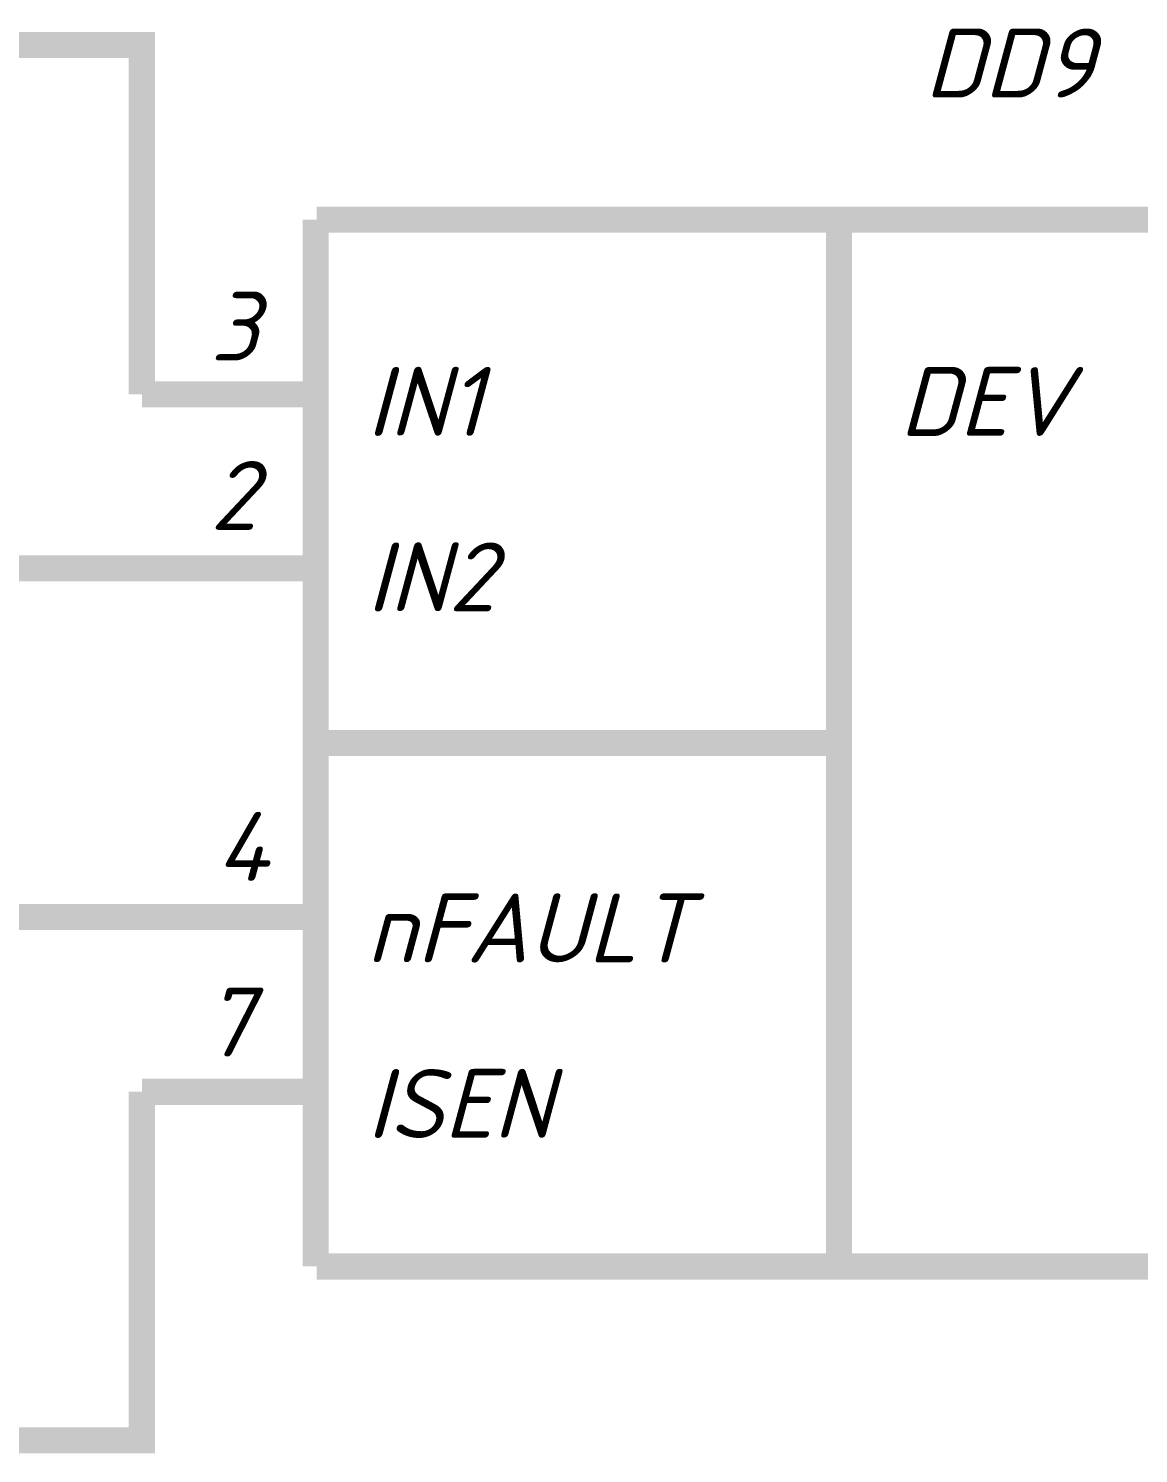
# Model space of a CAD drawing. Header units: inches. Extents: x 0 to 841, y 0 to 594.
# Drawn here: x 699.25 to 731.08, y 384.62 to 425.47 of the extents above; entities that cross this region are included whole.
import ezdxf

# ---------------------------------------------------------------- set-up
doc = ezdxf.new("R2010")
doc.units = ezdxf.units.IN
doc.layers.add('Sheet', color=255, linetype='Continuous')
doc.styles.get("Standard").update_dxf_attribs({"font": 'isocpeui.ttf'})

msp = doc.modelspace()

# ---------------------------------------------------------------- linework, layer by layer
at = {"layer": 'Sheet'}
for points in [[(702.503, 414.978, 0.749, 0.749, 0), (702.503, 414.978, 0.749, 0.749, 0), (702.503, 424.995, 0.749, 0.749, 0), (697.495, 424.995, 0.749, 0.749, 0)], [(707.488, 389.981, 0.749, 0.749, 0), (707.488, 419.986, 0.749, 0.749, 0)], [(707.511, 419.986, 0.749, 0.749, 0), (747.486, 419.986, 0.749, 0.749, 0)], [(722.49, 419.986, 0.749, 0.749, 0), (722.49, 389.981, 0.749, 0.749, 0)], [(702.503, 409.992, 0.749, 0.749, 0), (697.495, 409.992, 0.749, 0.749, 0), (697.495, 415, 0.749, 0.749, 0)], [(702.503, 414.978, 0.749, 0.749, 0), (707.488, 414.978, 0.749, 0.749, 0)], [(707.488, 414.978, 0.3, 0.3, 0), (702.503, 414.978, 0.3, 0.3, 0)], [(702.503, 409.992, 0.749, 0.749, 0), (707.488, 409.992, 0.749, 0.749, 0)], [(707.488, 409.992, 0.3, 0.3, 0), (702.503, 409.992, 0.3, 0.3, 0)], [(722.49, 404.984, 0.749, 0.749, 0), (707.488, 404.984, 0.749, 0.749, 0)], [(697.495, 399.998, 0.749, 0.749, 0), (702.503, 399.998, 0.749, 0.749, 0), (702.503, 399.998, 0.749, 0.749, 0)], [(702.503, 399.998, 0.749, 0.749, 0), (707.488, 399.998, 0.749, 0.749, 0)], [(707.488, 399.998, 0.3, 0.3, 0), (702.503, 399.998, 0.3, 0.3, 0)], [(702.503, 394.989, 0.749, 0.749, 0), (702.503, 394.989, 0.749, 0.749, 0), (702.503, 384.995, 0.749, 0.749, 0), (697.495, 384.995, 0.749, 0.749, 0)], [(702.503, 394.989, 0.749, 0.749, 0), (707.488, 394.989, 0.749, 0.749, 0)], [(707.488, 394.989, 0.3, 0.3, 0), (702.503, 394.989, 0.3, 0.3, 0)], [(747.486, 389.981, 0.749, 0.749, 0), (707.511, 389.981, 0.749, 0.749, 0)]]:
    msp.add_lwpolyline(points, format="xyseb", dxfattribs=at)

# ---------------------------------------------------------------- texts
for s, height, p in [('DD9', 1.9764, (724.938, 423.49)), ('3', 1.976, (704.457, 415.944)), ('IN1', 1.9764, (708.948, 413.788)), ('DEV', 1.9764, (724.219, 413.788)), ('2', 1.976, (704.457, 411.093)), ('IN2', 1.9764, (708.948, 408.757)), ('4', 1.976, (704.636, 401.031)), ('nFAULT', 1.9764, (708.948, 398.695)), ('7', 1.976, (704.277, 396)), ('ISEN', 1.9764, (708.948, 393.664))]:
    msp.add_text(s, height=height, dxfattribs=at).set_placement(p)

doc.saveas('drawing.dxf')
